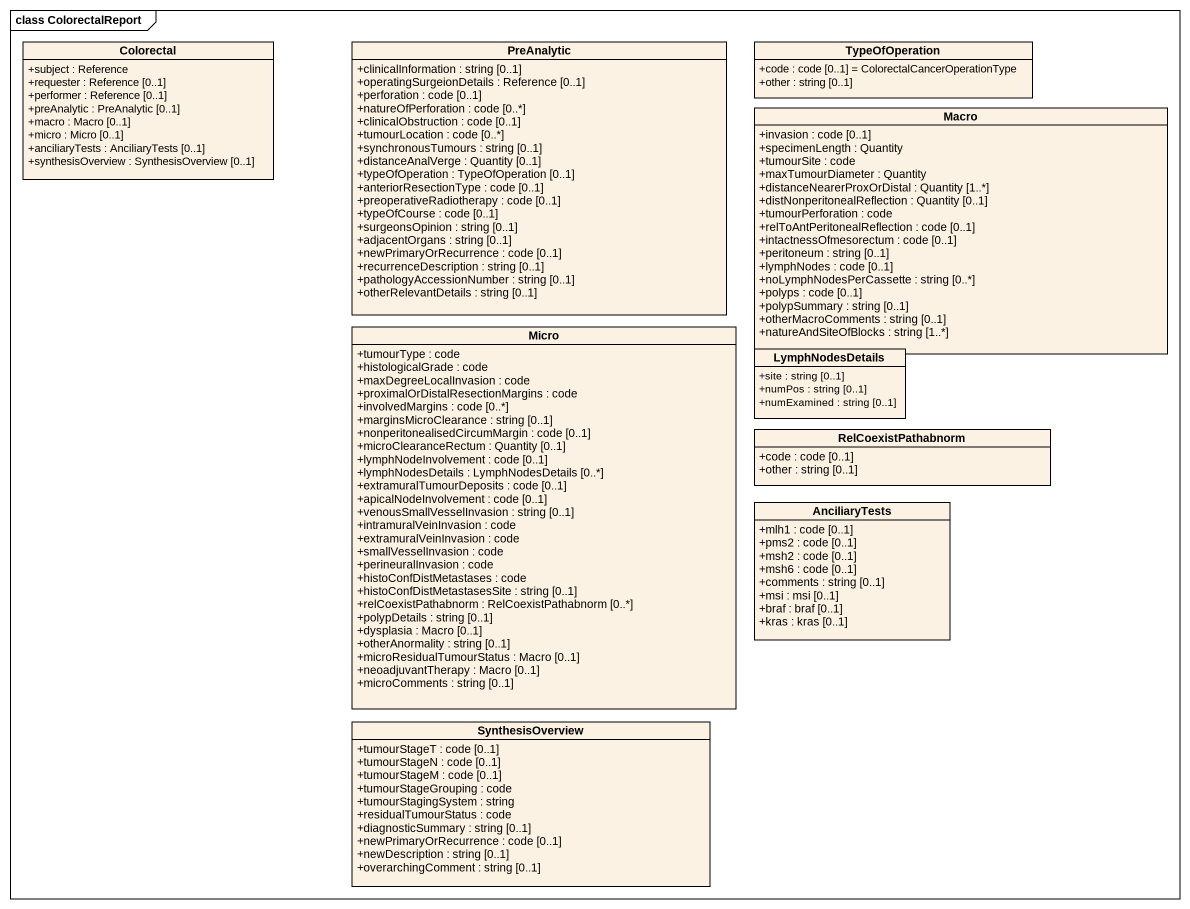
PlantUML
@startuml
mainframe class ColorectalReport
hide circle
hide empty members
skinparam classAttributeIconSize 0
class Colorectal {
  +subject : Reference
  +requester : Reference [0..1]
  +performer : Reference [0..1]
  +preAnalytic : PreAnalytic [0..1]
  +macro : Macro [0..1]
  +micro : Micro [0..1]
  +anciliaryTests : AnciliaryTests [0..1]
  +synthesisOverview : SynthesisOverview [0..1]
}
class PreAnalytic {
  +clinicalInformation : string [0..1]
  +operatingSurgeionDetails : Reference [0..1]
  +perforation : code [0..1]
  +natureOfPerforation : code [0..*]
  +clinicalObstruction : code [0..1]
  +tumourLocation : code [0..*]
  +synchronousTumours : string [0..1]
  +distanceAnalVerge : Quantity [0..1]
  +typeOfOperation : TypeOfOperation [0..1]
  +anteriorResectionType : code [0..1]
  +preoperativeRadiotherapy : code [0..1]
  +typeOfCourse : code [0..1]
  +surgeonsOpinion : string [0..1]
  +adjacentOrgans : string [0..1]
  +newPrimaryOrRecurrence : code [0..1]
  +recurrenceDescription : string [0..1]
  +pathologyAccessionNumber : string [0..1]
  +otherRelevantDetails : string [0..1]
}
class TypeOfOperation {
  +code : code [0..1] = ColorectalCancerOperationType
  +other : string [0..1]
}
class Macro {
  +invasion : code [0..1]
  +specimenLength : Quantity
  +tumourSite : code
  +maxTumourDiameter : Quantity
  +distanceNearerProxOrDistal : Quantity [1..*]
  +distNonperitonealReflection : Quantity [0..1]
  +tumourPerforation : code
  +relToAntPeritonealReflection : code [0..1]
  +intactnessOfmesorectum : code [0..1]
  +peritoneum : string [0..1]
  +lymphNodes : code [0..1]
  +noLymphNodesPerCassette : string [0..*]
  +polyps : code [0..1]
  +polypSummary : string [0..1]
  +otherMacroComments : string [0..1]
  +natureAndSiteOfBlocks : string [1..*]
}
class Micro {
  +tumourType : code
  +histologicalGrade : code
  +maxDegreeLocalInvasion : code
  +proximalOrDistalResectionMargins : code
  +involvedMargins : code [0..*]
  +marginsMicroClearance : string [0..1]
  +nonperitonealisedCircumMargin : code [0..1]
  +microClearanceRectum : Quantity [0..1]
  +lymphNodeInvolvement : code [0..1]
  +lymphNodesDetails : LymphNodesDetails [0..*]
  +extramuralTumourDeposits : code [0..1]
  +apicalNodeInvolvement : code [0..1]
  +venousSmallVesselInvasion : string [0..1]
  +intramuralVeinInvasion : code
  +extramuralVeinInvasion : code
  +smallVesselInvasion : code
  +perineuralInvasion : code
  +histoConfDistMetastases : code
  +histoConfDistMetastasesSite : string [0..1]
  +relCoexistPathabnorm : RelCoexistPathabnorm [0..*]
  +polypDetails : string [0..1]
  +dysplasia : Macro [0..1]
  +otherAnormality : string [0..1]
  +microResidualTumourStatus : Macro [0..1]
  +neoadjuvantTherapy : Macro [0..1]
  +microComments : string [0..1]
}
class LymphNodesDetails {
  +site : string [0..1]
  +numPos : string [0..1]
  +numExamined : string [0..1]
}
class RelCoexistPathabnorm {
  +code : code [0..1]
  +other : string [0..1]
}
class AnciliaryTests {
  +mlh1 : code [0..1]
  +pms2 : code [0..1]
  +msh2 : code [0..1]
  +msh6 : code [0..1]
  +comments : string [0..1]
  +msi : msi [0..1]
  +braf : braf [0..1]
  +kras : kras [0..1]
}
class SynthesisOverview {
  +tumourStageT : code [0..1]
  +tumourStageN : code [0..1]
  +tumourStageM : code [0..1]
  +tumourStageGrouping : code
  +tumourStagingSystem : string
  +residualTumourStatus : code
  +diagnosticSummary : string [0..1]
  +newPrimaryOrRecurrence : code [0..1]
  +newDescription : string [0..1]
  +overarchingComment : string [0..1]
}
@enduml
